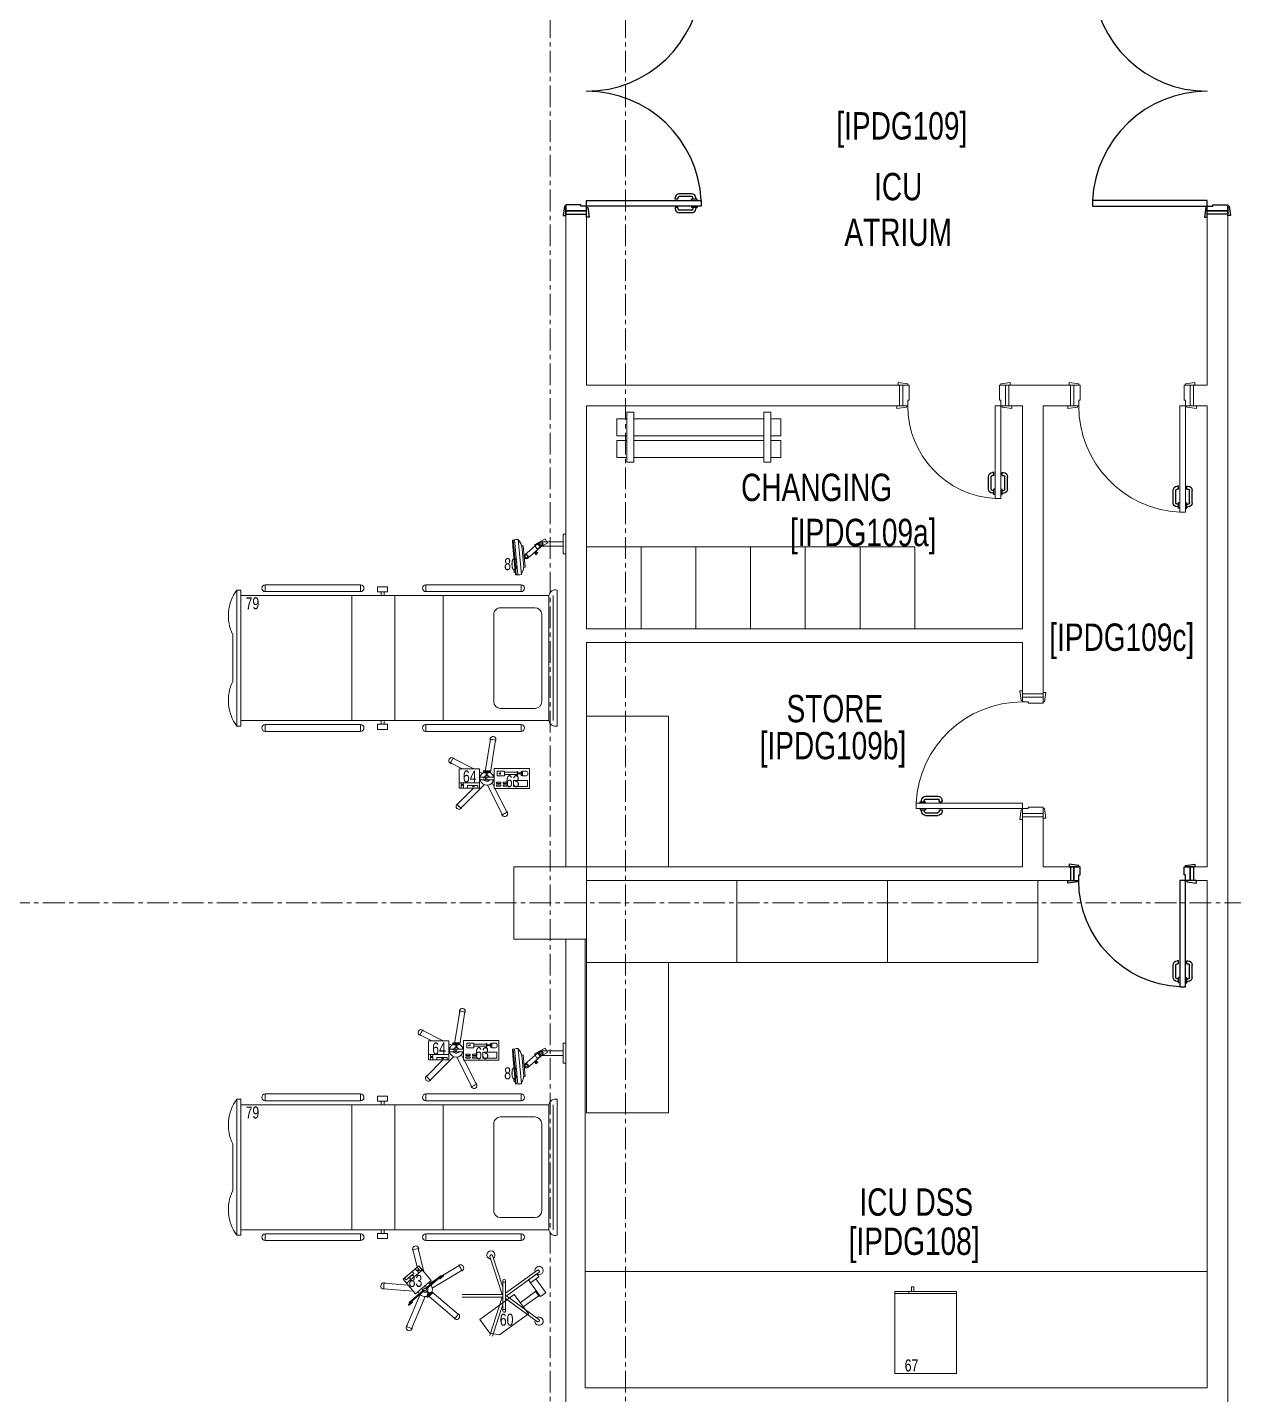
# Model space of a CAD drawing. Header units: millimetres. Extents: x 26027 to 581921, y 7230 to 233891.
# Drawn here: x 469227 to 478045, y 182500 to 192497 of the extents above; entities that cross this region are included whole.
import ezdxf

# ---------------------------------------------------------------- set-up
doc = ezdxf.new("R2010")
doc.units = ezdxf.units.MM
doc.header["$LTSCALE"] = 5
doc.linetypes.add('CENTER', pattern=[50.8, 31.75, -6.35, 6.35, -6.35])
doc.linetypes.add('HIDDEN', pattern=[9.525, 6.35, -3.175])
doc.layers.get('0').update_dxf_attribs({"color": 252})
for name, color, linetype, lineweight in [('72_EGR_BASE_TEXT', 252, 'Continuous', 5), ('E-ELEC-EQPM-2', 85, 'Continuous', 30), ('GE-ARCHITECTURAL_ELEMENTS', 8, 'Continuous', 30), ('Medical Equipment and Furniture', 252, 'Continuous', 0), ('Medical Equipment and Furniture1', 252, 'Continuous', 5), ('Medical Equipment and Furniture2', 252, 'Continuous', 13), ('Structure', 252, 'Continuous', 5), ('Walls', 252, 'Continuous', 5), ('Wooden Joinery', 252, 'Continuous', 5)]:
    doc.layers.add(name, color=color, linetype=linetype, lineweight=lineweight)
doc.layers.add('axes', color=252, linetype='Continuous')
doc.layers.add('EXF', color=7, linetype='Continuous', lineweight=30, true_color=0x4e7e3e)
doc.styles.add('list_ghTextstyle', font='romans.shx', dxfattribs={"height": 0.25})
doc.styles.add('X3G_ENTITY_257CFD', font='swisscl.ttf', dxfattribs={"height": 200})
doc.styles.add('X3G_ENTITY_2587EA', font='swisscl.ttf', dxfattribs={"height": 200})

# ---------------------------------------------------------------- blocks, each defined once
blk = doc.blocks.new('4 STORAGE SHELVES - STAINLESS STEEL - 110X60x180')
at = {"layer": 'Medical Equipment and Furniture1'}
blk.add_lwpolyline([(285.5706, -199.093), (286.6706, -199.093), (286.6706, -198.493), (285.5706, -198.493)], close=True, dxfattribs=at)
blk = doc.blocks.new('bench')
at = {"layer": 'Medical Equipment and Furniture1'}
for p, q in [((280.8898, -189.3111), (280.8898, -189.6769)), ((280.8898, -189.3111), (280.9398, -189.3111)), ((280.9398, -189.3111), (280.9398, -189.6769)), ((281.8905, -189.3111), (281.9405, -189.3111)), ((281.8905, -189.3111), (281.8905, -189.6769)), ((281.9405, -189.3111), (281.9405, -189.6769)), ((280.8152, -189.3598), (280.8898, -189.3598)), ((280.8152, -189.3598), (280.8152, -189.4834)), ((280.9398, -189.3598), (281.8905, -189.3598)), ((281.9405, -189.3598), (282.0152, -189.3598)), ((282.0152, -189.3598), (282.0152, -189.4834)), ((280.8152, -189.4834), (280.8898, -189.4834)), ((280.8152, -189.5183), (280.8898, -189.5183)), ((280.8152, -189.5183), (280.8152, -189.6419)), ((280.9398, -189.4834), (281.8905, -189.4834)), ((280.9398, -189.5183), (281.8905, -189.5183)), ((281.9405, -189.4834), (282.0152, -189.4834)), ((281.9405, -189.5183), (282.0152, -189.5183)), ((282.0152, -189.5183), (282.0152, -189.6419)), ((280.8152, -189.6419), (280.8898, -189.6419)), ((280.9398, -189.6419), (281.8905, -189.6419)), ((281.9405, -189.6419), (282.0152, -189.6419)), ((280.8898, -189.6769), (280.9398, -189.6769)), ((281.8905, -189.6769), (281.9405, -189.6769))]:
    blk.add_line(p, q, dxfattribs=at)
blk = doc.blocks.new('AUTOCLAVE - FAST CYCLE - 30L - HORIZONTAL - TABLE TOP')
at = {"layer": 'Medical Equipment and Furniture', "color": 252}
for p, q in [((-781118.9, -388429.8, 0), (-781118.9, -388879.8, 0)), ((-781118.9, -388476.2, 0), (-781118.9, -388879.8, 0)), ((-781103.9, -388429.8, 0), (-781103.9, -388879.8, 0)), ((-780518.9, -388476.2, 0), (-780518.9, -388879.8, 0)), ((-781118.9, -388879.8, 0), (-781118.9, -388777.8, 0)), ((-781118.9, -388777.8, 0), (-781103.9, -388777.8, 0)), ((-781043.9, -388879.8, 0), (-780518.9, -388879.8, 0))]:
    blk.add_line(p, q, dxfattribs=at)
at = {"layer": 'Medical Equipment and Furniture'}
for p, q in [((-781118.9, -388879.8, 0), (-781118.9, -388429.8, 0)), ((-780518.9, -388429.8, 0), (-781118.9, -388429.8, 0)), ((-781118.9, -388429.8, 0), (-781118.9, -388879.8, 0)), ((-780518.9, -388429.8, 0), (-780518.9, -388879.8, 0)), ((-780518.9, -388879.8, 0), (-780518.9, -388429.8, 0)), ((-780518.9, -388879.8, 0), (-781118.9, -388879.8, 0))]:
    blk.add_line(p, q, dxfattribs=at)
at = {"layer": 'Medical Equipment and Furniture', "color": 252, "elevation": 0}
blk.add_lwpolyline([(-781152.4, -388759.1), (-781118.9, -388759.1), (-781118.9, -388742.1), (-781152.4, -388742.1)], close=True, dxfattribs=at)
blk = doc.blocks.new('IC.1')
at = {"layer": 'Medical Equipment and Furniture1'}
for p, q in [((42.4872, -10.88), (41.4928, -10.88)), ((42.4472, -10.91), (41.5328, -10.91)), ((42.4472, -10.91), (41.5328, -10.91)), ((42.4472, -10.91), (41.5328, -10.91)), ((41.5328, -10.94), (41.5328, -13.1914)), ((42.4472, -10.94), (41.5328, -10.94)), ((42.3077, -10.9923), (41.6724, -10.9923)), ((42.4472, -13.1914), (42.4472, -10.94)), ((41.6224, -11.0423), (41.6224, -11.2937)), ((42.3577, -11.2937), (42.3577, -11.0423)), ((41.4542, -11.1429), (41.4542, -11.8396)), ((41.4542, -11.1429), (41.5042, -11.1429)), ((41.5042, -11.1429), (41.5042, -11.8396)), ((42.4759, -11.1429), (42.5259, -11.1429)), ((42.4759, -11.8396), (42.4759, -11.1429)), ((42.5259, -11.8396), (42.5259, -11.1429)), ((42.3077, -11.3437), (41.6724, -11.3437)), ((41.5328, -11.7137), (42.4472, -11.7137)), ((41.4542, -11.8396), (41.5042, -11.8396)), ((42.4759, -11.8396), (42.5259, -11.8396)), ((41.5328, -12.0657), (42.4472, -12.0657)), ((41.4542, -12.3172), (41.4542, -13.0139)), ((41.4542, -12.3172), (41.5042, -12.3172)), ((41.5042, -12.3172), (41.5042, -13.0139)), ((41.5328, -12.3807), (42.4472, -12.3807)), ((42.4759, -12.3172), (42.5259, -12.3172)), ((42.4759, -13.0139), (42.4759, -12.3172)), ((42.5259, -13.0139), (42.5259, -12.3172)), ((41.4542, -13.0139), (41.5042, -13.0139)), ((42.4759, -13.0139), (42.5259, -13.0139)), ((41.4928, -13.1914), (42.4872, -13.1914)), ((41.4928, -13.2214), (41.4928, -13.1914)), ((42.4872, -13.2214), (42.4872, -13.1914)), ((41.4928, -13.2214), (42.4872, -13.2214)), ((41.8192, -13.2514), (42.1609, -13.2514))]:
    blk.add_line(p, q, dxfattribs=at)
for points in [[(41.4689, -12.1927), (41.4689, -12.1212), (41.5064, -12.1212), (41.5064, -12.1927)], [(41.5064, -12.1674), (41.5064, -12.1434), (41.5328, -12.1434), (41.5328, -12.1674)], [(42.4737, -12.1674), (42.4737, -12.1434), (42.4472, -12.1434), (42.4472, -12.1674)], [(42.5112, -12.1927), (42.5112, -12.1212), (42.4737, -12.1212), (42.4737, -12.1927)]]:
    blk.add_lwpolyline(points, close=True, dxfattribs=at)
for centre, radius, start, end in [((41.539, -10.8926), 0.0478, 164.74006, 262.64007), ((42.4411, -10.8926), 0.0478, 277.35993, 15.25994), ((41.6724, -11.0423), 0.05, 90, 180), ((42.3077, -11.0423), 0.05, 0, 90), ((41.4792, -11.1429), 0.025, 0, 180), ((42.5009, -11.1429), 0.025, 0, 180), ((41.6724, -11.2937), 0.05, 180, 270), ((42.3077, -11.2937), 0.05, 270, 0), ((41.4792, -11.8396), 0.025, 180, 0), ((42.5009, -11.8396), 0.025, 180, 0), ((41.4792, -12.3172), 0.025, 0, 180), ((42.5009, -12.3172), 0.025, 0, 180), ((41.4792, -13.0139), 0.025, 180, 0), ((42.5009, -13.0139), 0.025, 180, 0), ((41.6806, -12.9691), 0.3145, 233.34878, 296.14643), ((42.2995, -12.9691), 0.3145, 243.85357, 306.65122)]:
    blk.add_arc(centre, radius, start, end, dxfattribs=at)
blk = doc.blocks.new('IC.5')
at = {"layer": 'Medical Equipment and Furniture2', "color": 254}
for points in [[(31.601, -27.8325), (31.5106, -27.9394), (31.3961, -27.8425), (31.4865, -27.7356), (31.601, -27.8325)], [(31.4866, -27.7868), (31.4949, -27.777), (31.4805, -27.7649), (31.4723, -27.7746)]]:
    blk.add_lwpolyline(points, dxfattribs=at)
for points in [[(31.601, -27.8325), (31.5758, -27.8623), (31.4613, -27.7654), (31.4865, -27.7356)], [(31.5118, -27.757), (31.5005, -27.7703), (31.4862, -27.7582), (31.4974, -27.7449)], [(31.5908, -27.8238), (31.5786, -27.8382), (31.5217, -27.79), (31.5338, -27.7757)]]:
    blk.add_lwpolyline(points, close=True, dxfattribs=at)
blk = doc.blocks.new('IC.5 on Trolley')
at = {"layer": 'Medical Equipment and Furniture1'}
for p, q in [((31.4491, -27.7798), (31.4897, -27.6072)), ((31.4983, -27.7455), (31.5287, -27.6163)), ((31.3877, -27.8988), (31.1701, -27.7668)), ((31.3241, -27.8134), (31.1908, -27.7326)), ((31.3299, -27.8295), (31.307, -27.8101)), ((31.3331, -27.8257), (31.3102, -27.8063)), ((31.4309, -27.9028), (31.3236, -27.812)), ((31.4342, -27.899), (31.3268, -27.8081)), ((31.4084, -27.8646), (31.3558, -27.8327)), ((31.4267, -27.8918), (31.4262, -27.8922)), ((31.4381, -27.887), (31.4445, -27.8865)), ((31.4501, -27.8899), (31.4445, -27.8865)), ((31.5637, -27.8766), (31.7403, -27.8619)), ((31.3897, -27.9237), (31.1969, -28.0898)), ((31.4119, -27.9573), (31.223, -28.1201)), ((31.4203, -27.9024), (31.4217, -27.8961)), ((31.4213, -27.9147), (31.4238, -27.9207)), ((31.4224, -27.8955), (31.4217, -27.8961)), ((31.4293, -27.9241), (31.4238, -27.9207)), ((31.4401, -27.9597), (31.5386, -28.1944)), ((31.4414, -27.9269), (31.4479, -27.9264)), ((31.4453, -27.9149), (31.5526, -28.0058)), ((31.4528, -27.9221), (31.4479, -27.9264)), ((31.4485, -27.9111), (31.5558, -28.002)), ((31.4582, -27.8992), (31.4607, -27.9052)), ((31.4592, -27.9115), (31.4607, -27.9052)), ((31.477, -27.9442), (31.5755, -28.1789)), ((31.49, -27.9229), (31.491, -27.9228)), ((31.5272, -27.9198), (31.7436, -27.9018)), ((31.5343, -28.0025), (31.5572, -28.0219)), ((31.5375, -27.9987), (31.5604, -28.0181))]:
    blk.add_line(p, q, dxfattribs=at)
for points in [[(31.42, -27.9642), (31.3865, -27.9358)], [(31.3935, -27.9276), (31.427, -27.956)], [(31.4291, -27.9251), (31.416, -27.9407), (31.4104, -27.936), (31.4235, -27.9204)]]:
    blk.add_lwpolyline(points, dxfattribs=at)
blk.add_lwpolyline([(31.4257, -27.949), (31.4227, -27.9524), (31.3977, -27.9312), (31.4006, -27.9278)], close=True, dxfattribs=at)
blk.add_circle((31.4397, -27.907), 0.00972, dxfattribs=at)
for centre, radius, start, end in [((31.5092, -27.6118), 0.0225, 319.48845, 194.02054), ((31.4397, -27.907), 0.3033, 72.97321, 80.53577), ((31.1804, -27.7497), 0.0225, 31.48845, 266.02054), ((31.4397, -27.907), 0.3033, 144.97321, 152.53577), ((31.3086, -27.8082), 0.0025, 49.75449, 229.75449), ((31.3216, -27.8134), 0.0025, 269.57621, 49.75449), ((31.3252, -27.8101), 0.0025, 49.75449, 229.75449), ((31.3315, -27.8276), 0.0025, 229.75449, 49.75449), ((31.3343, -27.8243), 0.0025, 49.75449, 187.05013), ((31.4397, -27.907), 0.0527, 116.24338, 202.9382), ((31.4397, -27.907), 0.021, 326.58208, 132.9269), ((31.7419, -27.8818), 0.0225, 247.48845, 122.02054), ((31.4397, -27.907), 0.3033, 0.97321, 8.53577), ((31.4397, -27.907), 0.021, 146.58208, 312.9269), ((31.4397, -27.907), 0.0527, 256.57079, 343.2656), ((31.21, -28.1049), 0.0225, 103.48845, 338.02054), ((31.4397, -27.907), 0.3033, 216.97321, 224.53577), ((31.5359, -28.0006), 0.0025, 49.75449, 229.75449), ((31.5387, -27.9973), 0.0025, 272.45885, 49.75449), ((31.5515, -28.008), 0.0025, 49.75449, 189.93277), ((31.5542, -28.0039), 0.0025, 229.75449, 49.75449), ((31.5588, -28.02), 0.0025, 229.75449, 49.75449), ((31.557, -28.1866), 0.0225, 175.48845, 50.02054), ((31.4397, -27.907), 0.3033, 288.97321, 296.53577)]:
    blk.add_arc(centre, radius, start, end, dxfattribs=at)
for centre in [(31.39, -27.9317), (31.3942, -27.9353), (31.3984, -27.9388), (31.4026, -27.9424), (31.4067, -27.9459), (31.4109, -27.9495), (31.4151, -27.953), (31.4193, -27.9566), (31.4235, -27.9601)]:
    blk.add_ellipse(centre, major_axis=(0.00347, 0.0041), ratio=0.510594, dxfattribs=at)
blk.add_blockref('IC.5', (0, 0), dxfattribs=at)
blk = doc.blocks.new('HF12177-P')
for p, q in [((-0.0196, -0.007), (-0.1885, 0.2255)), ((0, 0), (-0.1724, 0.2372)), ((0, 0), (0.1724, 0.2372)), ((0.0196, -0.007), (0.1885, 0.2255)), ((-0.0631, -0.027), (-0.2951, -0.1024)), ((-0.01, -0.0308), (-0.2889, -0.1214)), ((-0.12, -0.015), (-0.12, -0.019)), ((-0.112, -0.007), (0.112, -0.007)), ((-0.112, -0.027), (0.112, -0.027)), ((-0.1, -0.007), (-0.1, -0.027)), ((-0.01, -0.0308), (-0.01, -0.324)), ((0.01, -0.0308), (0.01, -0.324)), ((0.01, -0.0308), (0.2889, -0.1214)), ((0.0631, -0.027), (0.2951, -0.1024)), ((0.1, -0.007), (0.1, -0.027)), ((0.12, -0.015), (0.12, -0.019))]:
    blk.add_line(p, q)
for centre, radius, start, end in [((-0.1852, 0.2378), 0.03, 325.47122, 286.52878), ((-0.1821, 0.2302), 0.008, 126.37327, 216), ((0, -0.017), 0.315, 125.62673, 126.37327), ((-0.1788, 0.2325), 0.008, 36, 125.62673), ((0.1852, 0.2378), 0.03, 253.47122, 214.52878), ((0.1788, 0.2325), 0.008, 54.37327, 144), ((0, -0.017), 0.315, 53.62673, 54.37327), ((0.1821, 0.2302), 0.008, 324, 53.62673), ((-0.2996, -0.1144), 0.03, 37.47122, 358.52878), ((-0.112, -0.015), 0.008, 90, 180), ((-0.112, -0.019), 0.008, 180, 270), ((0.112, -0.015), 0.008, 0, 90), ((0.112, -0.019), 0.008, 270, 0), ((-0.2926, -0.11), 0.008, 108, 197.62673), ((0, -0.017), 0.315, 197.62673, 198.37327), ((-0.2914, -0.1138), 0.008, 198.37327, 288)]:
    blk.add_arc(centre, radius, start, end)
blk = doc.blocks.new('MONITOR ARM PLAN')
at = {"color": 8, "linetype": 'HIDDEN'}
for p, q in [((0.025, -0.49375, 0), (0.025, -0.18375, 0)), ((0.025, -0.18375, 0), (0.2, -0.18375, 0)), ((0.2, -0.44375, 0), (0.2, -0.18375, 0)), ((0.025, -0.49375, 0), (0.15, -0.49375, 0)), ((0.2, -0.44375, 0), (0.15, -0.49375, 0))]:
    blk.add_line(p, q, dxfattribs=at)
at = {"layer": 'Medical Equipment and Furniture1'}
for p, q in [((0.025, 0.0375), (0, 0.0375)), ((0, 0.0375), (0, -0.0375)), ((0.025, 0.0375), (0.025, -0.0375)), ((0.145, 0.0125), (0.025, 0.0125)), ((0.15, 0.0075), (0.15, -0.0325)), ((0.025, -0.0375), (0, -0.0375)), ((0.025, -0.0375), (0.145, -0.0375)), ((0.09375, -0.0375), (0.09375, -0.04)), ((0.09875, -0.045), (0.13875, -0.045)), ((0.1, -0.045), (0.1, -0.18375)), ((0.1375, -0.045), (0.1375, -0.18375)), ((0.14375, -0.0375), (0.14375, -0.04))]:
    blk.add_line(p, q, dxfattribs=at)
for centre, start, end in [((0.145, 0.0075, 0), 0, 90), ((0.09875, -0.04), 180, 270), ((0.13875, -0.04), 270, 360), ((0.145, -0.0325), 270, 0)]:
    blk.add_arc(centre, 0.005, start, end, dxfattribs=at)
blk = doc.blocks.new('IC.4')
at = {"layer": 'Medical Equipment and Furniture1'}
for p, q in [((31.2125, -28.0897), (31.2131, -28.0787)), ((31.2125, -28.0897), (31.2131, -28.0787)), ((31.4683, -28.1146), (31.2135, -28.0909)), ((31.2174, -28.0912), (31.2135, -28.0909)), ((31.2175, -28.0475), (31.214, -28.0706)), ((31.2152, -28.0625), (31.4716, -28.0865)), ((31.2152, -28.0625), (31.2652, -28.0672)), ((31.2167, -28.0528), (31.4722, -28.0766)), ((31.2175, -28.0475), (31.266, -28.052)), ((31.2653, -28.0595), (31.266, -28.0521)), ((31.2653, -28.0595), (31.266, -28.0521)), ((31.2653, -28.0595), (31.4231, -28.0741)), ((31.266, -28.0521), (31.4238, -28.0667)), ((31.4238, -28.0667), (31.4231, -28.0741)), ((31.4238, -28.0667), (31.4233, -28.0721)), ((31.4238, -28.0667), (31.4724, -28.0712)), ((31.4724, -28.0712), (31.4715, -28.0946)), ((31.3256, -28.1392), (31.2451, -28.2325)), ((31.2591, -28.1266), (31.2601, -28.1153)), ((31.2591, -28.1266), (31.2601, -28.1154)), ((31.4169, -28.1412), (31.2591, -28.1266)), ((31.4169, -28.1412), (31.2591, -28.1266)), ((31.2698, -28.2538), (31.3503, -28.1605)), ((31.3924, -28.1291), (31.2853, -28.1192)), ((31.4179, -28.13), (31.4169, -28.1412)), ((31.4179, -28.13), (31.4169, -28.1412)), ((31.4683, -28.1146), (31.4643, -28.1143)), ((31.4709, -28.1027), (31.4695, -28.1137)), ((31.4709, -28.1027), (31.4695, -28.1137)), ((31.2095, -28.2871), (31.2519, -28.209)), ((31.2401, -28.3037), (31.2095, -28.2871)), ((31.2451, -28.2325), (31.2297, -28.2503)), ((31.2297, -28.2503), (31.2297, -28.4193)), ((31.2826, -28.2257), (31.2401, -28.3037)), ((31.2451, -28.2325), (31.2698, -28.2538)), ((31.2519, -28.209), (31.2826, -28.2257)), ((31.2623, -28.2624), (31.2698, -28.2538)), ((31.2623, -28.4193), (31.2623, -28.2564)), ((31.2985, -28.2206), (31.3144, -28.2343)), ((31.3049, -28.2217), (31.3107, -28.2149)), ((31.3166, -28.2318), (31.3049, -28.2217)), ((31.3087, -28.2087), (31.3246, -28.2225)), ((31.3224, -28.225), (31.3107, -28.2149)), ((31.3144, -28.2343), (31.3166, -28.2318)), ((31.3246, -28.2225), (31.3224, -28.225)), ((31.2623, -28.3628), (31.2623, -28.3284)), ((31.2297, -28.4193), (31.2623, -28.4193))]:
    blk.add_line(p, q, dxfattribs=at)
for points in [[(31.4384, -28.0681), (31.4536, -28.0695), (31.4545, -28.0605), (31.4392, -28.0591)], [(31.3181, -28.4193), (31.3181, -28.4389), (31.174, -28.4389), (31.174, -28.4193)]]:
    blk.add_lwpolyline(points, close=True, dxfattribs=at)
for centre, radius in [((31.338, -28.1499), 0.0146), ((31.338, -28.1499), 0.00861), ((31.246, -28.2564), 0.0146), ((31.246, -28.2564), 0.00861)]:
    blk.add_circle(centre, radius, dxfattribs=at)
for centre, radius, start, end in [((31.2197, -28.0753), 0.00743, 140.48168, 206.73229), ((31.2197, -28.0753), 0.00743, 140.48168, 206.73229), ((31.2136, -28.0897), 0.00112, 176.66877, 264.66879), ((31.2136, -28.0897), 0.00112, 176.66877, 264.66879), ((31.2885, -28.0151), 0.1042, 226.96619, 268.29174), ((31.2885, -28.0151), 0.1042, 226.96612, 254.21293), ((31.338, -28.1499), 0.0163, 319.18704, 139.18704), ((31.4085, -28.0262), 0.1042, 261.09392, 302.33649), ((31.4085, -28.0262), 0.1042, 275.17127, 302.33649), ((31.4684, -28.1135), 0.00113, 264.64594, 352.35028), ((31.4684, -28.1135), 0.00113, 264.64594, 352.35028), ((31.4648, -28.0982), 0.00761, 323.47742, 27.98418), ((31.4648, -28.0982), 0.00761, 323.47742, 27.98418), ((31.246, -28.2564), 0.0163, 180, 0)]:
    blk.add_arc(centre, radius, start, end, dxfattribs=at)
blk = doc.blocks.new('Syringe')
at = {"layer": 'Medical Equipment and Furniture2', "color": 254}
for points in [[(42.9739, -11.5277), (42.7139, -11.5277), (42.7139, -11.3827), (42.9739, -11.3827), (42.9739, -11.5277)], [(42.7384, -11.5086), (42.7658, -11.5086), (42.7658, -11.475), (42.7384, -11.475)], [(42.779, -11.4899), (42.779, -11.487), (42.7748, -11.487), (42.7748, -11.5), (42.779, -11.5), (42.779, -11.497)], [(42.8023, -11.4899), (42.779, -11.4899)], [(42.8055, -11.4851), (42.8055, -11.48), (42.8023, -11.48), (42.8023, -11.5069), (42.8055, -11.5069), (42.8055, -11.5019)], [(42.8055, -11.5019), (42.8984, -11.5019), (42.8984, -11.4851), (42.8055, -11.4851)], [(42.8055, -11.4899), (42.8055, -11.497)], [(42.8055, -11.497), (42.8055, -11.4899)], [(42.8055, -11.497), (42.8055, -11.4899)], [(42.779, -11.497), (42.8023, -11.497)]]:
    blk.add_lwpolyline(points, dxfattribs=at)
for points in [[(42.8312, -11.3974), (42.7289, -11.3974), (42.7289, -11.4415), (42.8312, -11.4415)], [(42.7748, -11.487), (42.7658, -11.487), (42.7658, -11.4777), (42.7748, -11.4777)], [(42.7748, -11.4967), (42.7658, -11.4967), (42.7658, -11.5059), (42.7748, -11.5059)], [(42.9073, -11.3985), (42.8765, -11.3985), (42.8765, -11.4091), (42.9073, -11.4091)], [(42.9073, -11.4175), (42.8765, -11.4175), (42.8765, -11.4281), (42.9073, -11.4281)], [(42.9498, -11.475), (42.8984, -11.475), (42.8984, -11.5086), (42.9498, -11.5086)], [(42.956, -11.3985), (42.9252, -11.3985), (42.9252, -11.4091), (42.956, -11.4091)], [(42.956, -11.4175), (42.9252, -11.4175), (42.9252, -11.4281), (42.956, -11.4281)]]:
    blk.add_lwpolyline(points, close=True, dxfattribs=at)
at = {"layer": 'Medical Equipment and Furniture2', "color": 254, "extrusion": (0, 0, -1)}
blk.add_ellipse((42.7384, -11.4918), major_axis=(0, 0.0168), ratio=0.733735, start_param=3.141593, end_param=6.283185, dxfattribs=at)
blk = doc.blocks.new('Infusion')
at = {"layer": 'Medical Equipment and Furniture2', "color": 254}
for points in [[(43.0793, -11.3852), (43.0793, -11.5252), (43.2293, -11.5252), (43.2293, -11.3852), (43.0793, -11.3852)], [(43.1962, -11.4242), (43.1962, -11.4114), (43.215, -11.4114), (43.215, -11.4242)]]:
    blk.add_lwpolyline(points, dxfattribs=at)
for points in [[(43.0793, -11.3852), (43.0793, -11.4242), (43.2293, -11.4242), (43.2293, -11.3852)], [(43.0927, -11.3852), (43.0927, -11.404), (43.1673, -11.404), (43.1673, -11.3852)], [(43.1962, -11.3852), (43.1962, -11.4027), (43.215, -11.4027), (43.215, -11.3852)]]:
    blk.add_lwpolyline(points, close=True, dxfattribs=at)
blk = doc.blocks.new('Infusion Syringe')
at = {"layer": 'Medical Equipment and Furniture1'}
for p, q in [((43.0225, -11.4053), (42.9127, -11.1899)), ((42.9683, -11.3827), (42.8788, -11.2071)), ((43.0459, -11.409), (43.2169, -11.238)), ((43.1234, -11.3852), (43.2437, -11.2649)), ((42.9753, -11.4431), (42.9739, -11.4433)), ((42.9886, -11.4225), (42.9765, -11.3988)), ((42.9838, -11.4812), (42.9765, -11.4824)), ((43.0124, -11.4411), (43.017, -11.4365)), ((43.0234, -11.4354), (43.017, -11.4365)), ((43.0175, -11.473), (43.0233, -11.476)), ((43.0297, -11.4749), (43.0233, -11.476)), ((43.0357, -11.4374), (43.0414, -11.4403)), ((43.0407, -11.4693), (43.0453, -11.4647)), ((43.0444, -11.4461), (43.0414, -11.4403)), ((43.0463, -11.4583), (43.0453, -11.4647)), ((43.0592, -11.4932), (43.0766, -11.502)), ((43.0728, -11.4359), (43.0766, -11.432)), ((43.0791, -11.4595), (43.0793, -11.4596)), ((43.0006, -11.498), (42.9627, -11.7368)), ((43.0381, -11.5039), (43.0003, -11.7427)), ((43.1221, -11.5252), (43.2746, -11.6029)), ((43.2058, -11.5252), (43.2919, -11.5691))]:
    blk.add_line(p, q, dxfattribs=at)
for points in [[(43.0266, -11.4455), (43.0266, -11.4649), (42.9739, -11.4649), (42.9739, -11.4455)], [(43.043, -11.4963), (43.043, -11.5009), (43.0102, -11.5009), (43.0102, -11.4963)], [(43.0266, -11.4455), (43.0266, -11.4649), (43.0793, -11.4649), (43.0793, -11.4455)]]:
    blk.add_lwpolyline(points, close=True, dxfattribs=at)
for points in [[(43.0302, -11.4759), (43.0302, -11.4963), (43.0229, -11.4963), (43.0229, -11.4759)], [(43.0046, -11.5009), (43.0485, -11.5009)], [(43.0485, -11.5116), (43.0046, -11.5116)]]:
    blk.add_lwpolyline(points, dxfattribs=at)
for centre, radius, start, end in [((42.8958, -11.1985), 0.0214, 359.73396, 234.26604), ((43.0266, -11.4552), 0.2881, 113.21872, 120.78128), ((43.2303, -11.2515), 0.0214, 287.73396, 162.26604), ((43.0266, -11.4552), 0.2881, 41.21872, 48.78128), ((43.0266, -11.4552), 0.0501, 296.81629, 169.37144), ((43.0266, -11.4552), 0.0501, 190.62856, 243.18371), ((43.0266, -11.4552), 0.021, 6.82759, 152.46157), ((43.0266, -11.4552), 0.021, 207.53843, 353.17241), ((43.0266, -11.4552), 0.00972, 270, 90), ((43.2833, -11.586), 0.0214, 215.73396, 90.26604), ((43.0266, -11.4552), 0.2881, 329.21872, 336.78128), ((42.9815, -11.7398), 0.0214, 143.73396, 18.26604), ((43.0266, -11.4552), 0.2881, 257.21872, 264.78128)]:
    blk.add_arc(centre, radius, start, end, dxfattribs=at)
for centre in [(43.0046, -11.5062), (43.0101, -11.5062), (43.0156, -11.5062), (43.0211, -11.5062), (43.0266, -11.5062), (43.0321, -11.5062), (43.0375, -11.5062), (43.043, -11.5062), (43.0485, -11.5062)]:
    blk.add_ellipse(centre, major_axis=(0, -0.00537), ratio=0.510594, start_param=3.141593, end_param=9.424778, dxfattribs=at)
for name in ['Syringe', 'Infusion']:
    blk.add_blockref(name, (0, 0), dxfattribs=at)
blk = doc.blocks.new('A$C72370EFE')
at = {"layer": 'GE-ARCHITECTURAL_ELEMENTS'}
for p, q in [((-0.05, -0.07), (-0.05, -0.16)), ((-0.03, -0.07), (-0.03, -0.16)), ((-0.01, -0.04), (-0.02, -0.04)), ((-0.01, -0.06), (-0.02, -0.06)), ((-0.01, -0.03), (-0.01, -0.07)), ((0, -0.03), (-0.01, -0.03)), ((0, -0.07), (-0.01, -0.07)), ((0.04, -0.03), (0.05, -0.03)), ((0.04, -0.07), (0.05, -0.07)), ((0.05, -0.03), (0.05, -0.07)), ((0.05, -0.04), (0.06, -0.04)), ((0.05, -0.06), (0.06, -0.06)), ((0.07, -0.07), (0.07, -0.16)), ((0.09, -0.07), (0.09, -0.16)), ((-0.01, -0.17), (-0.02, -0.17)), ((-0.01, -0.19), (-0.02, -0.19)), ((-0.01, -0.17), (-0.01, -0.19)), ((0.05, -0.17), (0.06, -0.17)), ((0.05, -0.17), (0.05, -0.19)), ((0.05, -0.19), (0.06, -0.19))]:
    blk.add_line(p, q, dxfattribs=at)
for centre, radius, start, end in [((-0.02, -0.07), 0.03, 90, 180), ((-0.02, -0.07), 0.01, 90, 180), ((0.06, -0.07), 0.03, 0, 90), ((0.06, -0.07), 0.01, 0, 90), ((-0.02, -0.16), 0.03, 180, 270), ((-0.02, -0.16), 0.01, 180, 270), ((0.06, -0.16), 0.01, 270, 0), ((0.06, -0.16), 0.03, 270, 0)]:
    blk.add_arc(centre, radius, start, end, dxfattribs=at)
blk = doc.blocks.new('A$C41DF7AD3')
at = {"layer": 'GE-ARCHITECTURAL_ELEMENTS', "elevation": 0}
for points in [[(820, 780), (820, 1559), (860, 1559), (860, 780)], [(70, 780), (70, 790), (0, 800), (0, 780)], [(870, 780), (870, 790), (940, 800), (940, 780)], [(80, 680), (80, 670), (10, 660), (10, 680)], [(860, 680), (860, 670), (930, 660), (930, 680)]]:
    blk.add_lwpolyline(points, close=True, dxfattribs=at)
for points in [[(45, 780), (45, 680), (20, 680), (20, 780), (45, 780)], [(45, 780), (80, 780), (80, 740), (90, 740), (90, 680), (45, 680), (45, 780)], [(895, 780), (860, 780), (860, 740), (850, 740), (850, 680), (895, 680), (895, 780)], [(895, 780), (895, 680), (920, 680), (920, 780), (895, 780)]]:
    blk.add_lwpolyline(points, dxfattribs=at)
at = {"layer": 'GE-ARCHITECTURAL_ELEMENTS'}
blk.add_arc((860, 780, 0), 780, 92.9397, 180, dxfattribs=at)
at = {"layer": 'GE-ARCHITECTURAL_ELEMENTS', "xscale": 999.9999999998856, "yscale": 999.9999999998856, "zscale": 999.9999999998856}
blk.add_blockref('A$C72370EFE', (820, 1559, 0), dxfattribs=at)
blk = doc.blocks.new('A$C009F45C9')
at = {"layer": 'GE-ARCHITECTURAL_ELEMENTS'}
for p, q in [((724, -1690), (724, -1680)), ((744, -1690), (724, -1690)), ((744, -1690), (744, -1680)), ((844, -1650), (754, -1650)), ((844, -1670), (754, -1670)), ((884, -1690), (844, -1690)), ((844, -1700), (844, -1690)), ((854, -1690), (854, -1680)), ((874, -1690), (874, -1680)), ((884, -1700), (884, -1690)), ((724, -1750), (724, -1760)), ((744, -1750), (724, -1750)), ((744, -1750), (744, -1760)), ((844, -1770), (754, -1770)), ((844, -1790), (754, -1790)), ((844, -1740), (844, -1750)), ((884, -1750), (844, -1750)), ((854, -1750), (854, -1760)), ((874, -1750), (874, -1760)), ((884, -1740), (884, -1750))]:
    blk.add_line(p, q, dxfattribs=at)
for points in [[(-75, -60), (-85, -60), (-95, 10), (-75, 10)], [(75, -50), (85, -50), (95, 20), (75, 20)], [(75, -100), (914, -100), (914, -60), (75, -60)], [(-75, -1740), (-85, -1740), (-95, -1810), (-75, -1810)], [(75, -1700), (914, -1700), (914, -1740), (75, -1740)], [(75, -1700), (914, -1700), (914, -1740), (75, -1740)], [(75, -1750), (85, -1750), (95, -1820), (75, -1820)]]:
    blk.add_lwpolyline(points, close=True, dxfattribs=at)
for points in [[(75, -25), (-75, -25), (-75, 0), (75, 0), (75, -25)], [(75, -25), (75, -60), (35, -60), (35, -70), (-75, -70), (-75, -25), (75, -25)], [(75, -1775), (75, -1740), (35, -1740), (35, -1730), (-75, -1730), (-75, -1775), (75, -1775)], [(75, -1775), (-75, -1775), (-75, -1800), (75, -1800), (75, -1775)]]:
    blk.add_lwpolyline(points, dxfattribs=at)
for centre, radius, start, end in [((75, -60), 840, 270, 357.2706), ((75, -1740), 840, 2.7294, 90), ((754, -1680), 30, 90, 180), ((754, -1680), 10, 90, 180), ((844, -1680), 30, 0, 90), ((844, -1680), 10, 0, 90), ((754, -1760), 30, 180, 270), ((754, -1760), 10, 180, 270), ((844, -1760), 10, 270, 0), ((844, -1760), 30, 270, 0)]:
    blk.add_arc(centre, radius, start, end, dxfattribs=at)
blk = doc.blocks.new('A$C25C901AD')
at = {"layer": 'Wooden Joinery', "elevation": 0}
for points in [[(820, 780), (820, 1559), (780, 1559), (780, 780)], [(770, 780), (770, 790), (700, 800), (700, 780)], [(1570, 780), (1570, 790), (1640, 800), (1640, 780)], [(780, 630), (780, 620), (710, 610), (710, 630)], [(1560, 630), (1560, 620), (1630, 610), (1630, 630)]]:
    blk.add_lwpolyline(points, close=True, dxfattribs=at)
for points in [[(745, 780), (745, 630), (720, 630), (720, 780), (745, 780)], [(745, 780), (780, 780), (780, 740), (790, 740), (790, 630), (745, 630), (745, 780)], [(1595, 780), (1560, 780), (1560, 740), (1550, 740), (1550, 630), (1595, 630), (1595, 780)], [(1595, 780), (1595, 630), (1620, 630), (1620, 780), (1595, 780)]]:
    blk.add_lwpolyline(points, dxfattribs=at)
at = {"layer": 'Wooden Joinery'}
blk.add_arc((780, 780, 0), 780, 0, 87.0603, dxfattribs=at)
at = {"layer": 'Wooden Joinery', "xscale": -999.999999999885, "yscale": 999.999999999885, "zscale": 999.999999999885}
blk.add_blockref('A$C72370EFE', (820, 1559, 0), dxfattribs=at)
blk = doc.blocks.new('A$C2B5156C9')
at = {"layer": 'Wooden Joinery', "elevation": 0}
for points in [[(720, 680), (720, 1358.8), (760, 1358.8), (760, 680)], [(70, 680), (70, 690), (0, 700), (0, 680)], [(770, 680), (770, 690), (840, 700), (840, 680)], [(80, 530), (80, 520), (10, 510), (10, 530)], [(760, 530), (760, 520), (830, 510), (830, 530)]]:
    blk.add_lwpolyline(points, close=True, dxfattribs=at)
for points in [[(45, 680), (45, 530), (20, 530), (20, 680), (45, 680)], [(45, 680), (80, 680), (80, 640), (90, 640), (90, 530), (45, 530), (45, 680)], [(795, 680), (760, 680), (760, 640), (750, 640), (750, 530), (795, 530), (795, 680)], [(795, 680), (795, 530), (820, 530), (820, 680), (795, 680)]]:
    blk.add_lwpolyline(points, dxfattribs=at)
at = {"layer": 'Wooden Joinery'}
blk.add_arc((760, 680, 0), 680, 93.37248, 180, dxfattribs=at)
at = {"layer": 'Wooden Joinery', "xscale": 999.999999999885, "yscale": 999.999999999885, "zscale": 999.999999999885}
blk.add_blockref('A$C72370EFE', (720, 1358.8, 0), dxfattribs=at)

msp = doc.modelspace()

# ---------------------------------------------------------------- hatches: boundary and pattern name
at = {"layer": 'E-ELEC-EQPM-2'}
h = msp.add_hatch(dxfattribs=at)
h.set_pattern_fill('CROSS', color=85, scale=10)
h.set_pattern_definition([(0, (368880, 104830), (63.5, 63.5), [31.75, -95.25]), (90, (368895.875, 104814.125), (-63.5, 63.5), [31.75, -95.25])])
edge = h.paths.add_edge_path()
edge.add_line((457685.6, 145694.3), (457685.6, 152806.1))
edge.add_line((457685.6, 152806.1), (462487.4, 152806.1))
edge.add_line((462487.4, 152806.1), (462487.4, 145900.9))
edge.add_line((462487.4, 145900.9), (462587.4, 145901.1))
edge.add_line((462587.4, 145901.1), (462587.4, 152806.1))
edge.add_line((462587.4, 152806.1), (464555.9, 152806.1))
edge.add_line((464555.9, 152806.1), (469284.4, 152806.1))
edge.add_line((469284.4, 152806.1), (471903.7, 152806.1))
edge.add_line((471903.7, 152806.1), (471903.7, 142653.2))
edge.add_line((471903.7, 142653.2), (478231.4, 142645.9))
edge.add_line((478231.4, 142645.9), (478231.4, 142845.2))
edge.add_line((478231.4, 142845.2), (472503.7, 142845.2))
edge.add_line((472503.7, 142845.2), (472503.7, 157840))
edge.add_line((472503.7, 157840), (472504, 159009.2))
edge.add_line((472504, 159009.2), (479768.6, 159009.2))
edge.add_line((479768.6, 159009.2), (479768.6, 159109.2))
edge.add_line((479768.6, 159109.2), (472503.7, 159109.2))
edge.add_line((472503.7, 159109.2), (472503.7, 169315.6))
edge.add_line((472503.7, 169315.6), (478921.1, 169315.6))
edge.add_line((478921.1, 169315.6), (484286.4, 169315.6))
edge.add_line((484286.4, 169315.6), (484286.4, 166351.2))
edge.add_line((484286.4, 166351.2), (484486.4, 166351.2))
edge.add_line((484486.4, 166351.2), (484486.4, 169515.6))
edge.add_line((484486.4, 169515.6), (479083.8, 169515.6))
edge.add_line((479083.8, 169515.6), (479083.8, 190946.9))
edge.add_line((479083.8, 190946.9), (479083.8, 191341.6))
edge.add_line((479083.8, 191341.6), (478883.8, 191341.6))
edge.add_line((478883.8, 191341.6), (478883.8, 195124.3))
edge.add_line((478883.8, 195124.3), (477262.4, 195124.3))
edge.add_line((477262.4, 195124.3), (477262.4, 205421.2))
edge.add_line((477262.4, 205421.2), (474368, 205421.2))
edge.add_line((474368, 205421.2), (469356.9, 205421.2))
edge.add_line((469356.9, 205421.2), (469256.9, 205421.2))
edge.add_line((469256.9, 205421.2), (469256.9, 204391.3))
edge.add_line((469256.9, 204391.3), (469856.9, 204391.3))
edge.add_line((469856.9, 204391.3), (469856.9, 204821.2))
edge.add_line((469856.9, 204821.2), (471179.3, 204821.2))
edge.add_line((471179.3, 204821.2), (471179.3, 204391.3))
edge.add_line((471179.3, 204391.3), (471779.3, 204391.3))
edge.add_line((471779.3, 204391.3), (471779.3, 204821.2))
edge.add_line((471779.3, 204821.2), (476662.4, 204821.2))
edge.add_line((476662.4, 204821.2), (476662.4, 194457.6))
edge.add_line((476662.4, 194457.6), (478283.8, 194457.6))
edge.add_line((478283.8, 194457.6), (478283.8, 169915.6))
edge.add_line((478283.8, 169915.6), (471903.7, 169915.6))
edge.add_line((471903.7, 169915.6), (471903.7, 159212))
edge.add_line((471903.7, 159212), (470513.7, 159212))
edge.add_line((470513.7, 159212), (470513.7, 159112))
edge.add_line((470513.7, 159112), (471903.7, 159112))
edge.add_line((471903.7, 159112), (471903.7, 153006.1))
edge.add_line((471903.7, 153006.1), (462587.4, 153006.1))
edge.add_line((462587.4, 153006.1), (462487.4, 152906.1))
edge.add_line((462487.4, 152906.1), (457585.6, 152906.1))
edge.add_line((457585.6, 152906.1), (457585.6, 145694.3))
at = {"layer": 'EXF'}
h = msp.add_hatch(dxfattribs=at)
h.set_pattern_fill('CROSS', color=256, scale=10)
edge = h.paths.add_edge_path()
edge.add_line((464555.9, 152806.1), (469284.4, 152806.1))
edge.add_line((469284.4, 152806.1), (471903.7, 152806.1))
edge.add_line((471903.7, 152806.1), (471903.7, 142653.2))
edge.add_line((471903.7, 142653.2), (478231.4, 142645.9))
edge.add_line((478231.4, 142645.9), (478231.4, 142845.2))
edge.add_line((478231.4, 142845.2), (472503.7, 142845.2))
edge.add_line((472503.7, 142845.2), (472503.7, 157840))
edge.add_line((472503.7, 157840), (472504, 159009.2))
edge.add_line((472504, 159009.2), (479768.6, 159009.2))
edge.add_line((479768.6, 159009.2), (479768.6, 159109.2))
edge.add_line((479768.6, 159109.2), (472503.7, 159109.2))
edge.add_line((472503.7, 159109.2), (472503.7, 169315.6))
edge.add_line((472503.7, 169315.6), (478921.1, 169315.6))
edge.add_line((478921.1, 169315.6), (484286.4, 169315.6))
edge.add_line((484286.4, 169315.6), (484286.4, 166351.2))
edge.add_line((484286.4, 166351.2), (484486.4, 166351.2))
edge.add_line((484486.4, 166351.2), (484486.4, 169515.6))
edge.add_line((484486.4, 169515.6), (479083.8, 169515.6))
edge.add_line((479083.8, 169515.6), (479083.8, 190946.9))
edge.add_line((479083.8, 190946.9), (479083.8, 191341.6))
edge.add_line((479083.8, 191341.6), (478883.8, 191341.6))
edge.add_line((478883.8, 191341.6), (478883.8, 195124.3))
edge.add_line((478883.8, 195124.3), (477262.4, 195124.3))
edge.add_line((477262.4, 195124.3), (477262.4, 205421.2))
edge.add_line((477262.4, 205421.2), (474368, 205421.2))
edge.add_line((474368, 205421.2), (469356.9, 205421.2))
edge.add_line((469356.9, 205421.2), (469256.9, 205421.2))
edge.add_line((469256.9, 205421.2), (469256.9, 204391.3))
edge.add_line((469256.9, 204391.3), (469856.9, 204391.3))
edge.add_line((469856.9, 204391.3), (469856.9, 204821.2))
edge.add_line((469856.9, 204821.2), (471179.3, 204821.2))
edge.add_line((471179.3, 204821.2), (471179.3, 204391.3))
edge.add_line((471179.3, 204391.3), (471779.3, 204391.3))
edge.add_line((471779.3, 204391.3), (471779.3, 204821.2))
edge.add_line((471779.3, 204821.2), (476662.4, 204821.2))
edge.add_line((476662.4, 204821.2), (476662.4, 194457.6))
edge.add_line((476662.4, 194457.6), (478283.8, 194457.6))
edge.add_line((478283.8, 194457.6), (478283.8, 169915.6))
edge.add_line((478283.8, 169915.6), (471903.7, 169915.6))
edge.add_line((471903.7, 169915.6), (471903.7, 159212))
edge.add_line((471903.7, 159212), (470513.7, 159212))
edge.add_line((470513.7, 159212), (470513.7, 159112))
edge.add_line((470513.7, 159112), (471903.7, 159112))
edge.add_line((471903.7, 159112), (471903.7, 153006.1))
edge.add_line((471903.7, 153006.1), (462587.4, 153006.1))

# ---------------------------------------------------------------- linework, layer by layer
at = {"layer": 'axes', "linetype": 'CENTER', "lineweight": 0}
for p, q in [((473048.8, 120285.6, 0), (473048.8, 230891.1, 0)), ((473598.8, 120285.6, 0), (473598.8, 230891.1, 0)), ((544175.8, 186094.8, 2.4), (461082.1, 186094.8, 2.4))]:
    msp.add_line(p, q, dxfattribs=at)
at = {"layer": 'Medical Equipment and Furniture'}
for points, elevation in [([(473313.8, 188100), (473713.8, 188100), (473713.8, 188700), (473313.8, 188700)], 0), ([(474113.8, 188100), (473713.8, 188100), (473713.8, 188700), (474113.8, 188700)], 0), ([(474513.8, 188100), (474113.8, 188100), (474113.8, 188700), (474513.8, 188700)], 0), ([(474513.8, 188100), (474913.8, 188100), (474913.8, 188700), (474513.8, 188700)], 0), ([(474913.8, 188100), (475313.8, 188100), (475313.8, 188700), (474913.8, 188700)], 0), ([(475713.8, 188100), (475313.8, 188100), (475313.8, 188700), (475713.8, 188700)], 0), ([(477852.4, 183400), (477852.4, 182550), (473303.8, 182550), (473303.8, 183400)], 2.4)]:
    msp.add_lwpolyline(points, close=True, dxfattribs=dict(at, elevation=elevation))
at = {"layer": 'Structure', "elevation": 0}
msp.add_lwpolyline([(472783.8, 185829.8), (473313.8, 185829.8), (473313.8, 186359.8), (472783.8, 186359.8)], close=True, dxfattribs=at)
at = {"layer": 'Walls'}
for p, q in [((477852.4, 191130.3, 2.4), (477852.4, 189880.3, 2.4)), ((477852.4, 191130.3, 2.4), (478002.4, 191130.3, 2.4)), ((478002.4, 191130.3, 2.4), (478002.4, 179730.3, 2.4)), ((473313.8, 189880.3, 2.4), (475602.4, 189880.3, 2.4)), ((475602.4, 189880.3, 2.4), (475602.4, 189730.3, 2.4)), ((476402.4, 189880.3, 2.4), (476402.4, 189730.3, 2.4)), ((476402.4, 189880.3, 2.4), (476852.4, 189880.3, 2.4)), ((476852.4, 189880.3, 2.4), (476852.4, 189730.3, 2.4)), ((477752.4, 189880.3, 2.4), (477752.4, 189730.3, 2.4)), ((477752.4, 189880.3, 2.4), (477852.4, 189880.3, 2.4)), ((473313.8, 189730.3, 2.4), (475602.4, 189730.3, 2.4)), ((476402.4, 189730.3, 2.4), (476502.4, 189730.3, 2.4)), ((476502.4, 189730.3, 2.4), (476502.4, 188100, 2.4)), ((476652.4, 189730.3, 2.4), (476652.4, 187624.9, 2.4)), ((476652.4, 189730.3, 2.4), (476852.4, 189730.3, 2.4)), ((477752.4, 189730.3, 2.4), (477852.4, 189730.3, 2.4)), ((477852.4, 189730.3, 2.4), (477852.4, 186359.8, 2.4)), ((473313.8, 188100, 2.4), (476502.4, 188100, 2.4)), ((473313.8, 188000, 2.4), (476502.4, 188000, 2.4)), ((476502.4, 188000, 2.4), (476502.4, 187624.9, 2.4)), ((476502.4, 187624.9, 2.4), (476652.4, 187624.9, 2.4)), ((476502.4, 186724.9, 2.4), (476502.4, 186359.8, 2.4)), ((476502.4, 186724.9, 2.4), (476652.4, 186724.9, 2.4)), ((476652.4, 186724.9, 2.4), (476652.4, 186359.8, 2.4)), ((473313.8, 186359.8, 0), (476502.4, 186359.8, 2.4)), ((476652.4, 186359.8, 2.4), (476852.4, 186359.8, 2.4)), ((476852.4, 186359.8, 2.4), (476852.4, 186259.8, 2.4)), ((477752.4, 186359.8, 2.4), (477752.4, 186259.8, 2.4)), ((477752.4, 186359.8, 2.4), (477852.4, 186359.8, 2.4)), ((473313.8, 186259.8, 2.4), (476852.4, 186259.8, 2.4)), ((477752.4, 186259.8, 2.4), (477852.4, 186259.8, 2.4)), ((477852.4, 186259.8, 2.4), (477852.4, 182550, 2.4)), ((473303.8, 182550, 2.4), (477852.4, 182550, 2.4))]:
    msp.add_line(p, q, dxfattribs=at)
for points, elevation in [([(473163.8, 186359.8), (473163.8, 191130.3), (473313.8, 191130.3), (473313.8, 189880.3)], 0), ([(473313.8, 189730.3), (473313.8, 188100)], 0), ([(473313.8, 188000), (473313.8, 186359.8)], 0), ([(473163.8, 185829.8), (473163.8, 179160.3)], 0), ([(473303.8, 182550), (473303.8, 185829.8)], 2.4)]:
    msp.add_lwpolyline(points, dxfattribs=dict(at, elevation=elevation))

# ---------------------------------------------------------------- block references
at = {"layer": 'Medical Equipment and Furniture', "yscale": 1000, "zscale": 1000}
for name, p, xscale in [('bench', (192720.5, 378994.3, 2.4), 1000), ('4 STORAGE SHELVES - STAINLESS STEEL - 110X60x180', (187743.1, 384752.8, 0), 1000), ('4 STORAGE SHELVES - STAINLESS STEEL - 110X60x180', (761084.4, 384752.8, 0), -1000), ('4 STORAGE SHELVES - STAINLESS STEEL - 110X60x180', (189943.1, 384752.8, 0), 1000), ('IC.5 on Trolley', (503574.6, 211176.7, -2.4), -1000)]:
    msp.add_blockref(name, p, dxfattribs=dict(at, xscale=xscale))
for name, p, xscale, rotation in [('IC.4', (444724.8, 219966.1, 0), -1000, 90), ('IC.1', (483979.7, 145895.6, 0), -1000, 270), ('4 STORAGE SHELVES - STAINLESS STEEL - 110X60x180', (672406.8, 473030.4, 0), 1000, 270), ('Infusion Syringe', (515612.3, 175550.1, 2.4), 1000, 180), ('4 STORAGE SHELVES - STAINLESS STEEL - 110X60x180', (274820.7, 471230.4, 0), -1000, 90), ('Infusion Syringe', (515388.3, 173561.8, 2.4), 1000, 180), ('IC.4', (444724.8, 216242.9, 0), -1000, 90), ('IC.1', (483979.7, 142172.4, 0), -1000, 270), ('MONITOR ARM PLAN', (472920.3, 183360.4, 0), 1000, 305.9850316752795)]:
    msp.add_blockref(name, p, dxfattribs=dict(at, xscale=xscale, rotation=rotation))
at = {"layer": 'Medical Equipment and Furniture', "extrusion": (-1.92689e-13, -1.39405e-12, -1), "xscale": -1000, "yscale": 1000, "zscale": -1000, "rotation": 90.01496832471715}
msp.add_blockref('HF12177-P', (-472729.8, 183222, 0), dxfattribs=at)
at = {"layer": 'Medical Equipment and Furniture', "rotation": 270}
msp.add_blockref('AUTOCLAVE - FAST CYCLE - 30L - HORIZONTAL - TABLE TOP', (864448.4, -597863.8, 2.4), dxfattribs=at)
at = {"layer": 'Wooden Joinery'}
msp.add_blockref('A$C009F45C9', (473238.8, 192930.3, 0), dxfattribs=at)
for name, p, rotation in [('A$C009F45C9', (477927.4, 191130.3, 2.4), 180), ('A$C25C901AD', (478472.4, 190510.3, 2.4), 180), ('A$C25C901AD', (477282.4, 186004.9, 2.4), 90.00000000000001)]:
    msp.add_blockref(name, p, dxfattribs=dict(at, rotation=rotation))
at = {"layer": 'Wooden Joinery', "xscale": -1, "rotation": 180}
for name, p in [('A$C2B5156C9', (475582.4, 190410.3, 2.4)), ('A$C41DF7AD3', (476832.4, 187039.8, 2.4))]:
    msp.add_blockref(name, p, dxfattribs=at)

# ---------------------------------------------------------------- texts
at = {"layer": '72_EGR_BASE_TEXT', "char_height": 200, "attachment_point": 2, "style": 'X3G_ENTITY_2587EA'}
for s, insert in [('[IPDG109]', (475619.4, 191877, 2.4)), ('ICU^M^JATRIUM', (475592.6, 191432.7, 2.4)), ('CHANGING', (474996.6, 189233.5, 2.4)), ('[IPDG109a]', (475337, 188903.9, 2.4)), ('[IPDG109c]', (477226.8, 188138.3, 2.4)), ('STORE', (475130, 187616.1, 2.4)), ('[IPDG109b]', (475115.7, 187345.6, 2.4)), ('[IPDG108]', (475709.1, 183721.9, 2.4))]:
    msp.add_mtext(s, dxfattribs=dict(at, insert=insert))
at = {"layer": '72_EGR_BASE_TEXT', "insert": (475724.8, 184008.4, 2.4), "char_height": 200, "width": 1373.824, "attachment_point": 2, "style": 'X3G_ENTITY_2587EA'}
msp.add_mtext('ICU DSS', dxfattribs=at)
at = {"layer": 'Medical Equipment and Furniture', "style": 'list_ghTextstyle'}
for s, p in [('x2', (472674.5, 187037.9, 2.4)), ('x3', (472480.7, 186944, 0)), ('x2', (472450.5, 185049.6, 2.4)), ('x4', (472256.8, 184955.7, 0))]:
    msp.add_text(s, height=9, dxfattribs=at).set_placement(p)
at = {"layer": 'Medical Equipment and Furniture', "char_height": 87.47, "attachment_point": 2, "style": 'X3G_ENTITY_257CFD'}
for s, insert in [('80', (472762.3, 188616.2, 2.4)), ('79', (470872.1, 188330, 0)), ('64', (472460.5, 187063.5, 2.4)), ('63', (472774.6, 187028.7, 4.7)), ('64', (472236.5, 185075.2, 2.4)), ('63', (472550.6, 185040.4, 4.7)), ('80', (472762.3, 184893, 2.4)), ('79', (470872.1, 184606.7, 0)), ('83', (472064, 183375.2, 0)), ('60', (472730.5, 183091.8, 0)), ('67', (475690.2, 182757.5, 2.4))]:
    msp.add_mtext(s, dxfattribs=dict(at, insert=insert))

doc.saveas('drawing.dxf')
